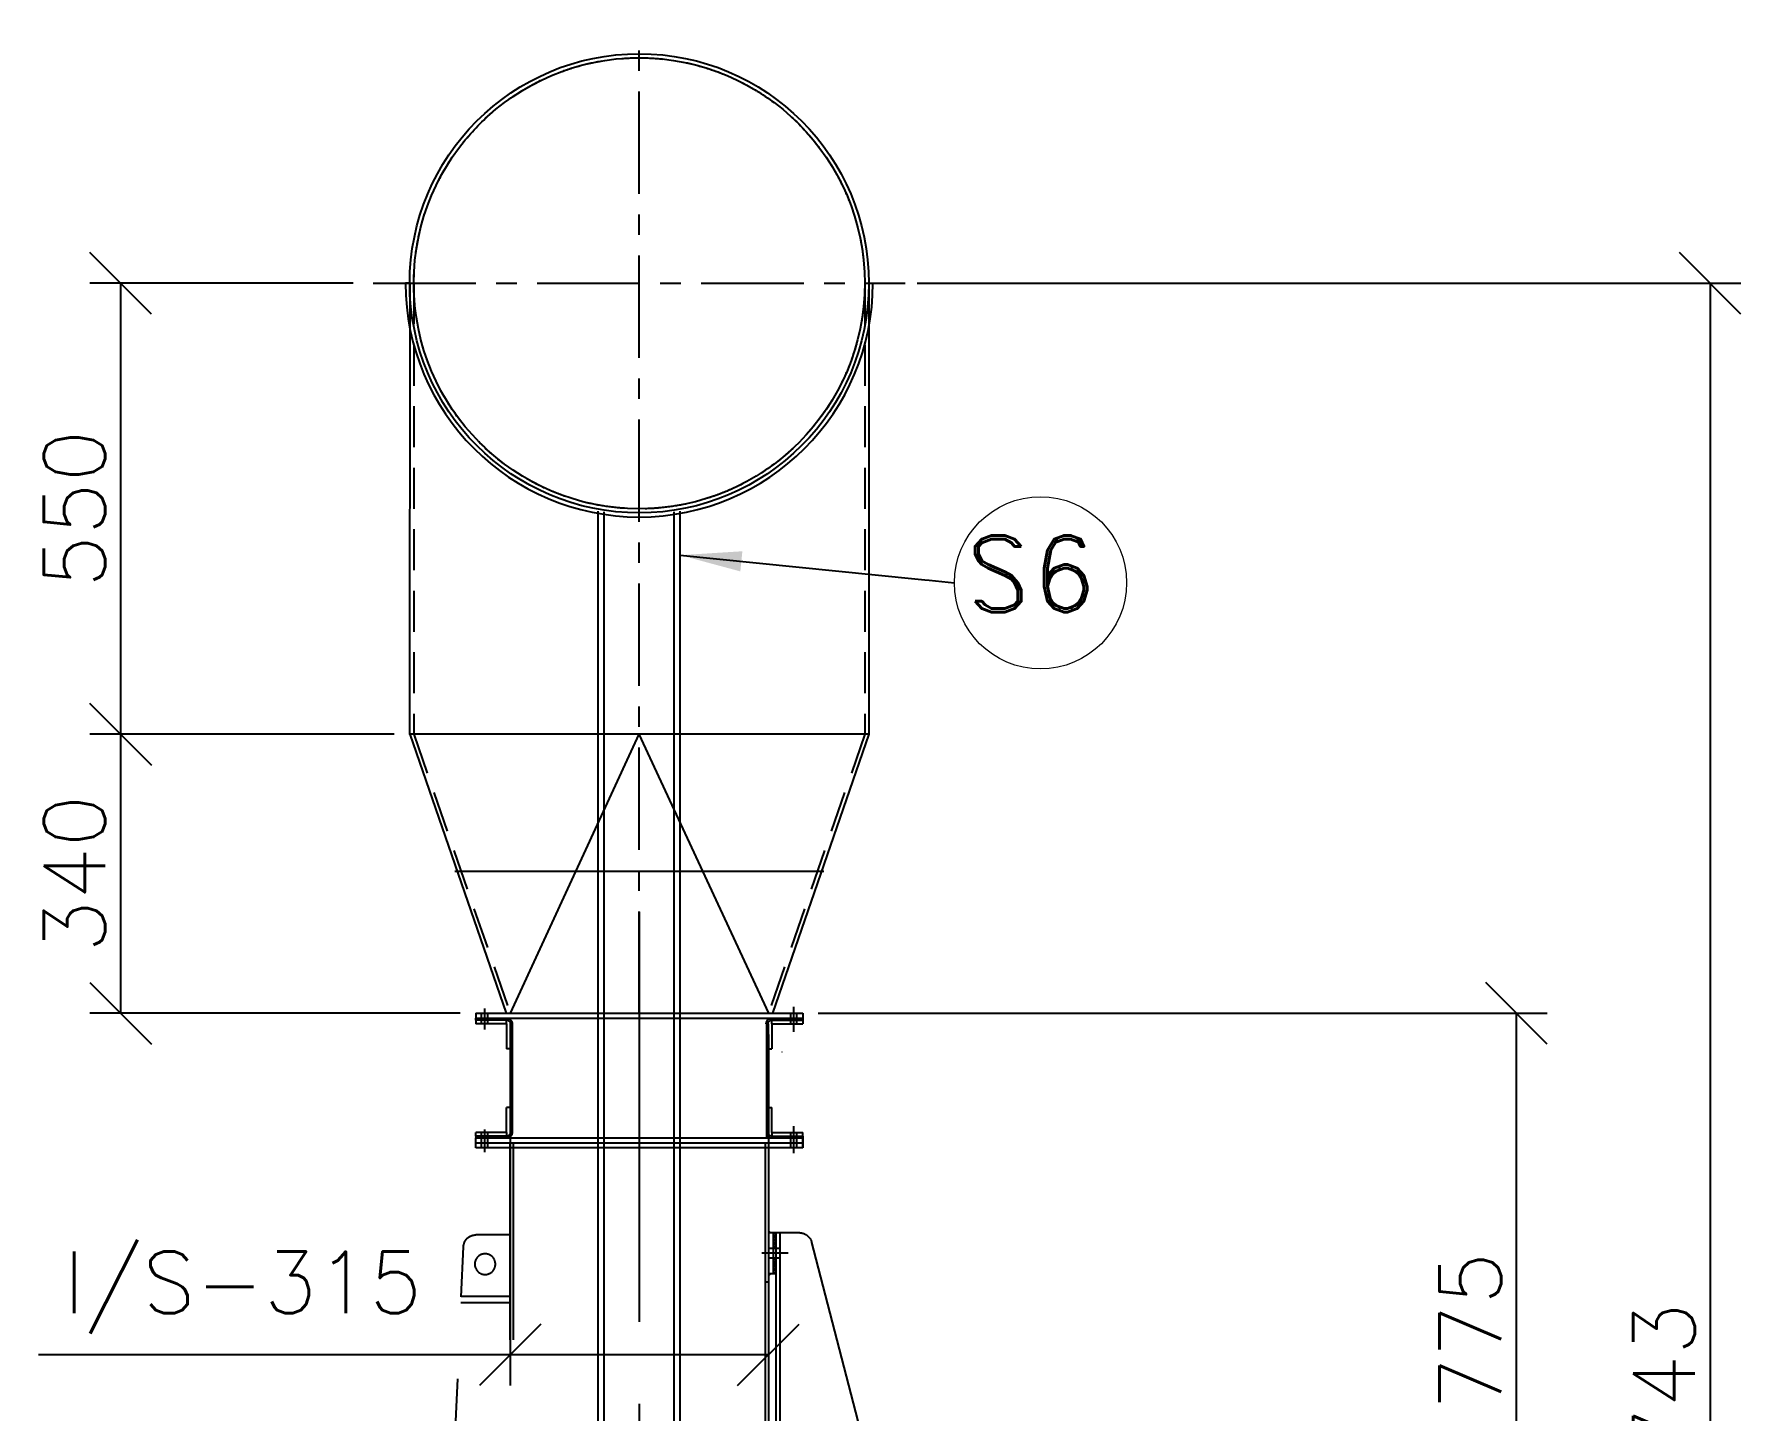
# Model space of a CAD drawing. Header units: inches. Extents: x 0 to 157513, y -28488 to 35640.
# Drawn here: x 84165 to 88329, y 8426 to 11784 of the extents above; entities that cross this region are included whole.
import ezdxf

# ---------------------------------------------------------------- set-up
doc = ezdxf.new("R2010")
doc.units = ezdxf.units.IN
doc.header["$LTSCALE"] = 400
doc.header["$MEASUREMENT"] = 0
for name, pattern in [('CENTER', [2, 1.25, -0.25, 0.25, -0.25]), ('DASHED2', [0.375, 0.25, -0.125]), ('HIDDEN2', [4.7625, 3.175, -1.5875]), ('PHANTOM', [2.5, 1.25, -0.25, 0.25, -0.25, 0.25, -0.25])]:
    doc.linetypes.add(name, pattern=pattern)
for name, color, linetype in [('BF', 8, 'PHANTOM'), ('cen', 1, 'CENTER'), ('hid', 3, 'HIDDEN2')]:
    doc.layers.add(name, color=color, linetype=linetype)
doc.layers.add('bordertext', color=1, linetype='Continuous', lineweight=20)
doc.layers.add('R- PHANTOM', color=3, linetype='PHANTOM', lineweight=9)
doc.styles.add('RD', font='ROMAND.SHX')
doc.styles.add('ROMANS', font='romans')
doc.dimstyles.new('SAM2 60 SC', dxfattribs={"dimscale": 60, "dimtxt": 2.5, "dimasz": 2.5, "dimexe": 1.25, "dimexo": 0.625, "dimtad": 1, "dimtoh": 1, "dimdec": 0, "dimdsep": 46, "dimtxsty": 'ROMANS', "dimblk": 'OBLIQUE', "dimcen": 2.5, "dimclrd": 1, "dimclre": 1, "dimclrt": 256, "dimadec": 0, "dimazin": 2, "dimtfac": 1, "dimtdec": 0, "dimtofl": 0, "dimtmove": 0, "dimatfit": 3, "dimfxl": 1, "dimtolj": 1, "dimtzin": 0, "dimarcsym": 1})

# ---------------------------------------------------------------- blocks, each defined once
blk = doc.blocks.new('_OBLIQUE')
at = {"color": 0, "linetype": 'ByBlock'}
blk.add_line((-0.5, -0.5), (0.5, 0.5), dxfattribs=at)
blk = doc.blocks.new('*D122')
at = {"color": 1, "lineweight": -2}
for p, q in [((85326.5, 9344), (85326.5, 8487.6)), ((85956.5, 9344), (85956.5, 8487.6)), ((85326.5, 8562.6), (84176.5, 8562.6)), ((85956.5, 8562.6), (85326.5, 8562.6))]:
    blk.add_line(p, q, dxfattribs=at)
at = {"layer": 'Defpoints', "color": 0}
for p in [(85326.5, 9381.5, 431.5), (85956.5, 9381.5, 431.5), (85956.5, 8562.6)]:
    blk.add_point(p, dxfattribs=at)
at = {"color": 1, "lineweight": -2, "xscale": 150, "yscale": 150, "zscale": 150, "rotation": 180}
blk.add_blockref('_OBLIQUE', (85326.5, 8562.6), dxfattribs=at)
at = {"color": 1, "lineweight": -2, "xscale": 150, "yscale": 150, "zscale": 150}
blk.add_blockref('_OBLIQUE', (85956.5, 8562.6), dxfattribs=at)
at = {"insert": (84674.7, 8714.4), "char_height": 150, "attachment_point": 5, "style": 'ROMANS'}
blk.add_mtext('\\A1;I/S-315', dxfattribs=at)
blk = doc.blocks.new('611fn3eleupd')
at = {"layer": 'BF'}
for p, q in [((1847350.4, -536100.9), (1847350.4, -537684.5)), ((1847161.9, -536247.4), (1847161.9, -536217)), ((1847150.9, -536224.7), (1847150.9, -536237.5)), ((1847549.9, -536224.7), (1847150.9, -536224.7)), ((1847549.9, -536230.7), (1847150.9, -536230.7)), ((1847153.1, -536233, -0.7), (1847150.9, -536230.8, -0.7)), ((1847188.7, -536233), (1847150.9, -536233)), ((1847188.7, -536237.5), (1847150.9, -536237.5)), ((1847157.6, -536233, -0.7), (1847155.4, -536230.7, -0.7)), ((1847158.2, -536237.5), (1847158.2, -536224.7)), ((1847162.1, -536233, -0.7), (1847159.9, -536230.7, -0.7)), ((1847166.6, -536233, -0.7), (1847164.3, -536230.7, -0.7)), ((1847165.7, -536237.5), (1847165.7, -536224.7)), ((1847171.1, -536233, -0.7), (1847168.8, -536230.7, -0.7)), ((1847175.6, -536233, -0.7), (1847173.3, -536230.7, -0.7)), ((1847180.1, -536233, -0.7), (1847177.8, -536230.7, -0.7)), ((1847184.6, -536233, -0.7), (1847182.3, -536230.7, -0.7)), ((1847189.1, -536233, -0.7), (1847186.8, -536230.7, -0.7)), ((1847188.7, -536237.5), (1847188.7, -536233)), ((1847188.7, -536237.5), (1847188.7, -536268.2)), ((1847194.2, -536233.7, -0.7), (1847192.4, -536231.8, -0.7)), ((1847195.3, -536239.2, -0.7), (1847193.1, -536237.1, -0.7)), ((1847193.2, -536237.5), (1847193.2, -536320.7)), ((1847195.4, -536237.5), (1847195.4, -536320.7)), ((1847505.4, -536237.5), (1847505.4, -536320.7)), ((1847507.7, -536238.2, -0.7), (1847505.6, -536236.2, -0.7)), ((1847508.6, -536234.7, -0.7), (1847507, -536233.1, -0.7)), ((1847507.7, -536237.5), (1847507.7, -536320.7)), ((1847511.5, -536233, -0.7), (1847509.6, -536231.2, -0.7)), ((1847512.2, -536233), (1847549.9, -536233)), ((1847512.2, -536237.5), (1847512.2, -536233)), ((1847512.2, -536237.5), (1847549.9, -536237.5)), ((1847512.2, -536237.5), (1847512.2, -536268.2)), ((1847515.9, -536233, -0.7), (1847513.7, -536230.7, -0.7)), ((1847520.4, -536233, -0.7), (1847518.2, -536230.7, -0.7)), ((1847524.9, -536233, -0.7), (1847522.6, -536230.7, -0.7)), ((1847529.4, -536233, -0.7), (1847527.1, -536230.7, -0.7)), ((1847533.9, -536233, -0.7), (1847531.6, -536230.7, -0.7)), ((1847535.2, -536237.5), (1847535.2, -536224.7)), ((1847538.4, -536233, -0.7), (1847536.1, -536230.7, -0.7)), ((1847538.9, -536244.5), (1847538.9, -536219.1)), ((1847542.9, -536233, -0.7), (1847540.6, -536230.7, -0.7)), ((1847542.7, -536237.5), (1847542.7, -536224.7)), ((1847547.3, -536233, -0.7), (1847545.1, -536230.7, -0.7)), ((1847549.9, -536231.1, -0.7), (1847549.6, -536230.7, -0.7)), ((1847549.9, -536224.7), (1847549.9, -536237.5)), ((1847549.9, -536233), (1847549.9, -536230.7)), ((1847195.3, -536243.7, -0.7), (1847193.2, -536241.6, -0.7)), ((1847195.3, -536248.2, -0.7), (1847193.2, -536246.1, -0.7)), ((1847195.3, -536252.7, -0.7), (1847193.2, -536250.6, -0.7)), ((1847195.3, -536257.2, -0.7), (1847193.2, -536255.1, -0.7)), ((1847507.7, -536242.7, -0.7), (1847505.6, -536240.6, -0.7)), ((1847507.6, -536247.2, -0.7), (1847505.6, -536245.1, -0.7)), ((1847507.6, -536251.6, -0.7), (1847505.6, -536249.6, -0.7)), ((1847507.6, -536256.1, -0.7), (1847505.6, -536254.1, -0.7)), ((1847507.6, -536260.6, -0.7), (1847505.6, -536258.6, -0.7)), ((1847176.3, -536272), (1847176.4, -536272)), ((1847193.2, -536268.2), (1847188.7, -536268.2)), ((1847195.3, -536261.7, -0.7), (1847193.2, -536259.6, -0.7)), ((1847195.3, -536266.2, -0.7), (1847193.2, -536264.1, -0.7)), ((1847195.3, -536270.7, -0.7), (1847193.3, -536268.6, -0.7)), ((1847195.3, -536275.2, -0.7), (1847193.3, -536273.1, -0.7)), ((1847195.3, -536279.6, -0.7), (1847193.3, -536277.7, -0.7)), ((1847507.6, -536265.1, -0.7), (1847505.6, -536263, -0.7)), ((1847507.6, -536269.5, -0.7), (1847505.6, -536267.5, -0.7)), ((1847507.6, -536274, -0.7), (1847505.6, -536272, -0.7)), ((1847507.5, -536278.5, -0.7), (1847505.6, -536276.5, -0.7)), ((1847507.7, -536268.2), (1847512.2, -536268.2)), ((1847195.3, -536284.1, -0.7), (1847193.3, -536282.2, -0.7)), ((1847195.3, -536288.6, -0.7), (1847193.3, -536286.7, -0.7)), ((1847195.3, -536293.1, -0.7), (1847193.3, -536291.2, -0.7)), ((1847195.3, -536297.6, -0.7), (1847193.3, -536295.7, -0.7)), ((1847195.3, -536302.1, -0.7), (1847193.4, -536300.2, -0.7)), ((1847507.5, -536283, -0.7), (1847505.6, -536281, -0.7)), ((1847507.5, -536287.5, -0.7), (1847505.6, -536285.5, -0.7)), ((1847507.5, -536291.9, -0.7), (1847505.6, -536290, -0.7)), ((1847507.5, -536296.4, -0.7), (1847505.6, -536294.5, -0.7)), ((1847507.5, -536300.9, -0.7), (1847505.6, -536299, -0.7)), ((1847193.2, -536320.7), (1847193.2, -536370.2)), ((1847195.3, -536306.6, -0.7), (1847193.4, -536304.7, -0.7)), ((1847195.3, -536311.1, -0.7), (1847193.4, -536309.2, -0.7)), ((1847195.3, -536315.6, -0.7), (1847193.4, -536313.7, -0.7)), ((1847195.3, -536320.1, -0.7), (1847193.4, -536318.2, -0.7)), ((1847195.4, -536320.7), (1847195.4, -536377)), ((1847505.4, -536320.7), (1847505.4, -536370.2)), ((1847507.4, -536323.3, -0.7), (1847505.5, -536321.4, -0.7)), ((1847507.5, -536305.4, -0.7), (1847505.6, -536303.5, -0.7)), ((1847507.4, -536309.8, -0.7), (1847505.6, -536307.9, -0.7)), ((1847507.4, -536314.3, -0.7), (1847505.6, -536312.4, -0.7)), ((1847507.4, -536318.8, -0.7), (1847505.6, -536316.9, -0.7)), ((1847507.7, -536320.7), (1847507.7, -536370.2)), ((1847193.2, -536339.5), (1847188.7, -536339.5)), ((1847188.7, -536370.2), (1847188.7, -536339.5)), ((1847195.3, -536338.1, -0.7), (1847193.3, -536336.1, -0.7)), ((1847195.3, -536342.6, -0.7), (1847193.3, -536340.5, -0.7)), ((1847195.3, -536324.6, -0.7), (1847193.4, -536322.7, -0.7)), ((1847195.3, -536329.1, -0.7), (1847193.4, -536327.1, -0.7)), ((1847195.3, -536333.6, -0.7), (1847193.4, -536331.6, -0.7)), ((1847507.4, -536327.8, -0.7), (1847505.5, -536325.9, -0.7)), ((1847507.5, -536332.3, -0.7), (1847505.5, -536330.4, -0.7)), ((1847507.5, -536336.8, -0.7), (1847505.5, -536334.8, -0.7)), ((1847507.5, -536341.3, -0.7), (1847505.5, -536339.3, -0.7)), ((1847507.7, -536339.5), (1847512.2, -536339.5)), ((1847512.2, -536370.2), (1847512.2, -536339.5)), ((1847161.9, -536395.4), (1847161.9, -536362.5)), ((1847195.4, -536356.1, -0.7), (1847193.2, -536353.9, -0.7)), ((1847195.4, -536360.6, -0.7), (1847193.2, -536358.4, -0.7)), ((1847195.4, -536365.1, -0.7), (1847193.2, -536362.9, -0.7)), ((1847195.4, -536347.1, -0.7), (1847193.3, -536345, -0.7)), ((1847195.4, -536351.6, -0.7), (1847193.3, -536349.5, -0.7)), ((1847507.6, -536363.9, -0.7), (1847505.4, -536361.7, -0.7)), ((1847507.5, -536345.9, -0.7), (1847505.5, -536343.8, -0.7)), ((1847507.6, -536350.4, -0.7), (1847505.5, -536348.3, -0.7)), ((1847507.6, -536354.9, -0.7), (1847505.5, -536352.8, -0.7)), ((1847507.6, -536359.4, -0.7), (1847505.5, -536357.2, -0.7)), ((1847150.9, -536374.7), (1847150.9, -536370.2)), ((1847188.7, -536370.2), (1847150.9, -536370.2)), ((1847188.7, -536374.7), (1847150.9, -536374.7)), ((1847150.9, -536374.7), (1847150.9, -536377)), ((1847150.9, -536376.7), (1847150.9, -536389)), ((1847150.9, -536389), (1847150.9, -536377)), ((1847150.9, -536377), (1847549.9, -536377)), ((1847150.9, -536383), (1847549.9, -536383)), ((1847153.4, -536377, -0.7), (1847151.2, -536374.7, -0.7)), ((1847157.9, -536377, -0.7), (1847155.7, -536374.7, -0.7)), ((1847158.2, -536389), (1847158.2, -536370.2)), ((1847165.7, -536389), (1847165.7, -536370.2)), ((1847166.9, -536377, -0.7), (1847165.7, -536375.8, -0.7)), ((1847171.4, -536377, -0.7), (1847169.1, -536374.7, -0.7)), ((1847175.9, -536377, -0.7), (1847173.6, -536374.7, -0.7)), ((1847180.4, -536377, -0.7), (1847178.1, -536374.7, -0.7)), ((1847184.9, -536377, -0.7), (1847182.6, -536374.7, -0.7)), ((1847189.3, -536377, -0.7), (1847187.1, -536374.7, -0.7)), ((1847188.7, -536370.2), (1847188.7, -536374.7)), ((1847192.6, -536375.7, -0.7), (1847191, -536374.1, -0.7)), ((1847192.9, -536383), (1847192.9, -537725)), ((1847194.7, -536373.3, -0.7), (1847193, -536371.6, -0.7)), ((1847195.4, -536369.6, -0.7), (1847193.2, -536367.3, -0.7)), ((1847196.9, -536383), (1847196.9, -537672.3)), ((1847503.9, -537623), (1847503.9, -536383)), ((1847507.7, -536368.4, -0.7), (1847505.4, -536366.2, -0.7)), ((1847511.7, -536377, -0.7), (1847505.4, -536370.7, -0.7)), ((1847507.9, -537623), (1847507.9, -536383)), ((1847512.2, -536370.2), (1847549.9, -536370.2)), ((1847512.2, -536370.2), (1847512.2, -536374.7)), ((1847512.2, -536374.7), (1847549.9, -536374.7)), ((1847516.2, -536377, -0.7), (1847514, -536374.7, -0.7)), ((1847520.7, -536377, -0.7), (1847518.5, -536374.7, -0.7)), ((1847525.2, -536377, -0.7), (1847523, -536374.7, -0.7)), ((1847529.7, -536377, -0.7), (1847527.5, -536374.7, -0.7)), ((1847534.2, -536377, -0.7), (1847531.9, -536374.7, -0.7)), ((1847535.2, -536389), (1847535.2, -536370.2)), ((1847538.9, -536394.3), (1847538.9, -536366.4)), ((1847542.7, -536389), (1847542.7, -536370.2)), ((1847543.2, -536377, -0.7), (1847542.7, -536376.5, -0.7)), ((1847547.7, -536377, -0.7), (1847545.4, -536374.7, -0.7)), ((1847549.9, -536374.7), (1847549.9, -536370.2)), ((1847549.9, -536374.7), (1847549.9, -536377)), ((1847549.9, -536374.8, -0.7), (1847549.9, -536374.7, -0.7)), ((1847549.9, -536389), (1847549.9, -536376.7)), ((1847549.9, -536389), (1847549.9, -536377)), ((1847150.9, -536389), (1847549.9, -536389)), ((1847080.4, -536733), (1847140.5, -536502.7)), ((1847154.7, -536492.5), (1847192.9, -536492.5)), ((1847178.9, -536492.5), (1847178.9, -536775)), ((1847183.9, -536494.3), (1847185.8, -536492.5)), ((1847183.9, -536492.5), (1847183.9, -536775)), ((1847186.9, -536497.8), (1847183.9, -536494.8)), ((1847183.9, -536498.8), (1847186.9, -536495.8)), ((1847186.9, -536502.3), (1847183.9, -536499.3)), ((1847183.9, -536503.3), (1847186.9, -536500.3)), ((1847186.9, -536506.8), (1847183.9, -536503.8)), ((1847183.9, -536507.8), (1847186.9, -536504.8)), ((1847186.9, -536511.2), (1847183.9, -536508.2)), ((1847186.9, -536493.3), (1847186.1, -536492.5)), ((1847186.9, -536492.5), (1847186.9, -536542.5)), ((1847507.9, -536495), (1847549.7, -536495)), ((1847168.9, -536517.5), (1847201, -536517.5)), ((1847178.9, -536511.5), (1847192.9, -536511.5)), ((1847178.9, -536523.5), (1847192.9, -536523.5)), ((1847183.9, -536525.8), (1847186.2, -536523.5)), ((1847186.9, -536529.2), (1847183.9, -536526.2)), ((1847183.9, -536530.3), (1847186.9, -536527.3)), ((1847184.7, -536511.5), (1847186.9, -536509.3)), ((1847186.9, -536524.7), (1847185.7, -536523.5)), ((1847594.1, -537170), (1847564.7, -536509.5)), ((1847186.9, -536533.7), (1847183.9, -536530.7)), ((1847183.9, -536534.7), (1847186.9, -536531.7)), ((1847186.9, -536538.2), (1847183.9, -536535.2)), ((1847183.9, -536539.2), (1847186.9, -536536.2)), ((1847186.7, -536542.5), (1847183.9, -536539.7)), ((1847183.9, -536542.5), (1847192.9, -536542.5)), ((1847185.2, -536542.5), (1847186.9, -536540.7)), ((1847192.9, -536552.5), (1847196.9, -536552.5)), ((1847507.9, -536570), (1847567.7, -536570)), ((1847507.9, -536578), (1847568.2, -536578))]:
    blk.add_line(p, q, dxfattribs=at)
blk.add_circle((1847538.4, -536530.7), 12.6, dxfattribs=at)
for centre, radius, start, end in [((1847188.7, -536237.5), 6.75, 0, 90), ((1847188.7, -536237.5), 4.5, 0, 90), ((1847512.2, -536237.5), 6.75, 90, 180), ((1847512.2, -536237.5), 4.5, 90, 180), ((1847188.7, -536370.2), 4.5, 270, 0), ((1847512.2, -536370.2), 6.75, 180, 270), ((1847512.2, -536370.2), 4.5, 180, 270), ((1847154.7, -536507.5), 15, 90, 161.3484), ((1847549.7, -536510), 15, 2.0805, 90)]:
    blk.add_arc(centre, radius, start, end, dxfattribs=at)
for points in [[(1847192.9, -536492.5), (1847188.9, -536492.5), (1847192.9, -536488.8), (1847188.4, -536492.5)], [(1847192.9, -536542.5), (1847188.9, -536542.5), (1847192.9, -536546.1), (1847188.4, -536542.5)]]:
    blk.add_solid(points, dxfattribs=at)
blk = doc.blocks.new('*D341')
at = {"color": 1, "lineweight": -2}
for p, q in [((86319.1, 11176.2), (88328.6, 11176.2)), ((88253.6, 11176.2), (88253.6, 5690.2)), ((86622.2, 5690.2), (88328.6, 5690.2))]:
    blk.add_line(p, q, dxfattribs=at)
at = {"layer": 'Defpoints', "color": 0}
for p in [(86281.6, 11176.2, -345.5), (86584.7, 5690.2, 105.5), (88253.6, 5690.2)]:
    blk.add_point(p, dxfattribs=at)
at = {"color": 1, "lineweight": -2, "xscale": 150, "yscale": 150, "zscale": 150}
for p, rotation in [((88253.6, 11176.2), 90), ((88253.6, 5690.2), 270)]:
    blk.add_blockref('_OBLIQUE', p, dxfattribs=dict(at, rotation=rotation))
at = {"insert": (88141.1, 8433.2), "char_height": 150, "attachment_point": 5, "rotation": 90, "style": 'ROMANS'}
blk.add_mtext('\\A1;2743', dxfattribs=at)
blk = doc.blocks.new('*D352')
at = {"color": 1, "lineweight": -2}
for p, q in [((85044, 10076.2), (84301.4, 10076.2)), ((84376.4, 10076.2), (84376.4, 9395.7)), ((85205, 9395.7), (84301.4, 9395.7))]:
    blk.add_line(p, q, dxfattribs=at)
at = {"layer": 'Defpoints', "color": 0}
for p in [(85081.5, 10076.2, -359.1), (84376.4, 9395.7), (85242.5, 9395.7, 105.5)]:
    blk.add_point(p, dxfattribs=at)
at = {"color": 1, "lineweight": -2, "xscale": 150, "yscale": 150, "zscale": 150}
for p, rotation in [((84376.4, 10076.2), 90), ((84376.4, 9395.7), 270)]:
    blk.add_blockref('_OBLIQUE', p, dxfattribs=dict(at, rotation=rotation))
at = {"insert": (84263.9, 9735.9), "char_height": 150, "attachment_point": 5, "rotation": 90, "style": 'ROMANS'}
blk.add_mtext('\\A1;340', dxfattribs=at)
blk = doc.blocks.new('*D353')
at = {"color": 1, "lineweight": -2}
for p, q in [((84944, 11176.2), (84301.4, 11176.2)), ((84376.4, 11176.2), (84376.4, 10076.2)), ((85044, 10076.2), (84301.4, 10076.2))]:
    blk.add_line(p, q, dxfattribs=at)
at = {"layer": 'Defpoints', "color": 0}
for p in [(84981.5, 11176.2, -345.5), (84376.4, 10076.2), (85081.5, 10076.2, -359.1)]:
    blk.add_point(p, dxfattribs=at)
at = {"color": 1, "lineweight": -2, "xscale": 150, "yscale": 150, "zscale": 150}
for p, rotation in [((84376.4, 11176.2), 90), ((84376.4, 10076.2), 270)]:
    blk.add_blockref('_OBLIQUE', p, dxfattribs=dict(at, rotation=rotation))
at = {"insert": (84263.9, 10626.2), "char_height": 150, "attachment_point": 5, "rotation": 90, "style": 'ROMANS'}
blk.add_mtext('\\A1;550', dxfattribs=at)
blk = doc.blocks.new('*D354')
at = {"color": 1, "lineweight": -2}
for p, q in [((86078, 9395.7), (87856.4, 9395.7)), ((87781.4, 7845.2), (87781.4, 9395.7)), ((87505.1, 7845.2), (87856.4, 7845.2))]:
    blk.add_line(p, q, dxfattribs=at)
at = {"layer": 'Defpoints', "color": 0}
for p in [(86040.5, 9395.7, 105.5), (87781.4, 9395.7), (87467.6, 7845.2, 105.5)]:
    blk.add_point(p, dxfattribs=at)
at = {"color": 1, "lineweight": -2, "xscale": 150, "yscale": 150, "zscale": 150}
for p, rotation in [((87781.4, 9395.7), 90), ((87781.4, 7845.2), 270)]:
    blk.add_blockref('_OBLIQUE', p, dxfattribs=dict(at, rotation=rotation))
at = {"insert": (87668.9, 8620.4), "char_height": 150, "attachment_point": 5, "rotation": 90, "style": 'ROMANS'}
blk.add_mtext('\\A1;775', dxfattribs=at)

msp = doc.modelspace()

# ---------------------------------------------------------------- linework, layer by layer
at = {"ltscale": 10}
for p, q in [((85081.5, 11176.2, -345.5), (85071.5, 11176.2, -345.5)), ((85081.5, 11176.2, -345.5), (85081.4, 10075.7, -346.8)), ((86201.5, 11176.2, -345.5), (86201.5, 10075.7, -346.8)), ((86201.5, 11176.2, -345.5), (86211.5, 11176.2, -345.5)), ((85541.5, 5706, 87.5), (85541.3, 10620.8, -12.6)), ((85556.1, 5706, 87.5), (85555.9, 10618.4, -12.5)), ((85726.9, 5706, 87.5), (85726.7, 10618.4, -12.5)), ((85741.5, 5706, 87.5), (85741.3, 10620.8, -8.7)), ((85081.5, 10076.2, -345.5), (85316.5, 9395.7, 105.5)), ((85316.5, 9395.7, 105.5), (85966.5, 9395.7, 105.5))]:
    msp.add_line(p, q, dxfattribs=at)
at = {"color": 8, "ltscale": 10}
msp.add_line((85191.5, 9742.3, -366.9), (86091.5, 9742.3, -366.9), dxfattribs=at)
for radius in [560, 560, 550]:
    msp.add_circle((85641.5, 11176.2, -345.5), radius)
at = {"ltscale": 10}
msp.add_arc((85641.5, 11176.2, -345.5), 570, 180, 0, dxfattribs=at)
at = {"layer": 'cen', "ltscale": 0.5}
for p, q in [((85641.5, 9394.2, -366.9), (85641.5, 11784, -345.5)), ((84992.8, 11176.2, -351), (86290.1, 11176.2, -351))]:
    msp.add_line(p, q, dxfattribs=at)
at = {"layer": 'cen', "color": 7, "ltscale": 15}
for p, q in [((86201.5, 10076.2, -359.1), (85081.5, 10076.2, -372.6)), ((85640.7, 10076.2, -332), (85326.5, 9395.7, 105.5)), ((85640.7, 10076.2, -332), (85956.5, 9395.7, 105.5)), ((86201.5, 10076.2, -345.5), (85966.5, 9395.7, 105.5))]:
    msp.add_line(p, q, dxfattribs=at)
at = {"layer": 'hid', "linetype": 'DASHED2'}
for p, q in [((85091.5, 11176.2, -345.5), (85091.4, 10075.7, -346.8)), ((86191.5, 11176.2, -345.5), (86191.5, 10075.7, -346.8)), ((85091.5, 10076.2, -345.5), (85326.5, 9395.7, 105.5)), ((86191.5, 10076.2, -345.5), (85956.5, 9395.7, 105.5))]:
    msp.add_line(p, q, dxfattribs=at)
msp.add_circle((85641.5, 11176.2, -345.5), 550, dxfattribs=at)
at = {"layer": 'R- PHANTOM', "color": 7, "ltscale": 0.5}
msp.add_line((86201.5, 10076.2, -345.5), (85081.5, 10076.2, -359.1), dxfattribs=at)

# ---------------------------------------------------------------- block references
at = {"xscale": -2, "yscale": 2, "zscale": 2}
msp.add_blockref('611fn3eleupd', (3780342.3, 1081845.2, 105.5), dxfattribs=at)

# ---------------------------------------------------------------- texts
at = {"insert": (86758.1, 10373.9, -433.1), "char_height": 187.5, "attachment_point": 9, "style": 'RD', "bg_fill": 2}
msp.add_mtext('S6', dxfattribs=at)

# ---------------------------------------------------------------- dimensions: what is measured, and where the dimension line sits
for base, p1, p2, picture, middle in [((84376.4, 10076.2), (84981.5, 11176.2, -345.5), (85081.5, 10076.2, -359.1), '*D353', (84263.9, 10626.2)), ((84376.4, 9395.7), (85081.5, 10076.2, -359.1), (85242.5, 9395.7, 105.5), '*D352', (84263.9, 9735.9)), ((87781.4, 9395.7), (87467.6, 7845.2, 105.5), (86040.5, 9395.7, 105.5), '*D354', (87668.9, 8620.4))]:
    dim = msp.add_linear_dim(base=base, p1=p1, p2=p2, angle=90, dimstyle='SAM2 60 SC', override={"dimtoh": 0, "dimlfac": 0.5})
    dim.commit()
    dim.dimension.update_dxf_attribs({"geometry": picture, "text_midpoint": middle})
dim = msp.add_linear_dim(base=(85956.5, 8562.6, 146.5), p1=(85326.5, 9381.5, 578), p2=(85956.5, 9381.5, 578), text='I/S-<>', dimstyle='SAM2 60 SC', override={"dimtoh": 0, "dimlfac": 0.5})
dim.commit()
dim.dimension.update_dxf_attribs({"geometry": '*D122', "text_midpoint": (84674.7, 8562.6, 146.5), "dimtype": 160})

# ---------------------------------------------------------------- next in the draw order: linework, layer by layer
at = {"layer": 'bordertext'}
msp.add_circle((86620.2, 10445.7, -433.1), 210, dxfattribs=at)

# ---------------------------------------------------------------- next in the draw order: dimensions: what is measured, and where the dimension line sits
dim = msp.add_linear_dim(base=(88253.6, 5690.2), p1=(86281.6, 11176.2, -345.5), p2=(86584.7, 5690.2, 105.5), angle=90, dimstyle='SAM2 60 SC', override={"dimtoh": 0, "dimlfac": 0.5})
dim.commit()
dim.dimension.update_dxf_attribs({"geometry": '*D341', "text_midpoint": (88141.1, 8433.2)})

# ---------------------------------------------------------------- next in the draw order: leaders
msp.add_leader([(85741.3, 10513.1, -479.4), (86410.2, 10445.7, -479.4)], dimstyle='SAM2 60 SC', override={"dimgap": 0.625, "dimtad": 0})

doc.saveas('drawing.dxf')
